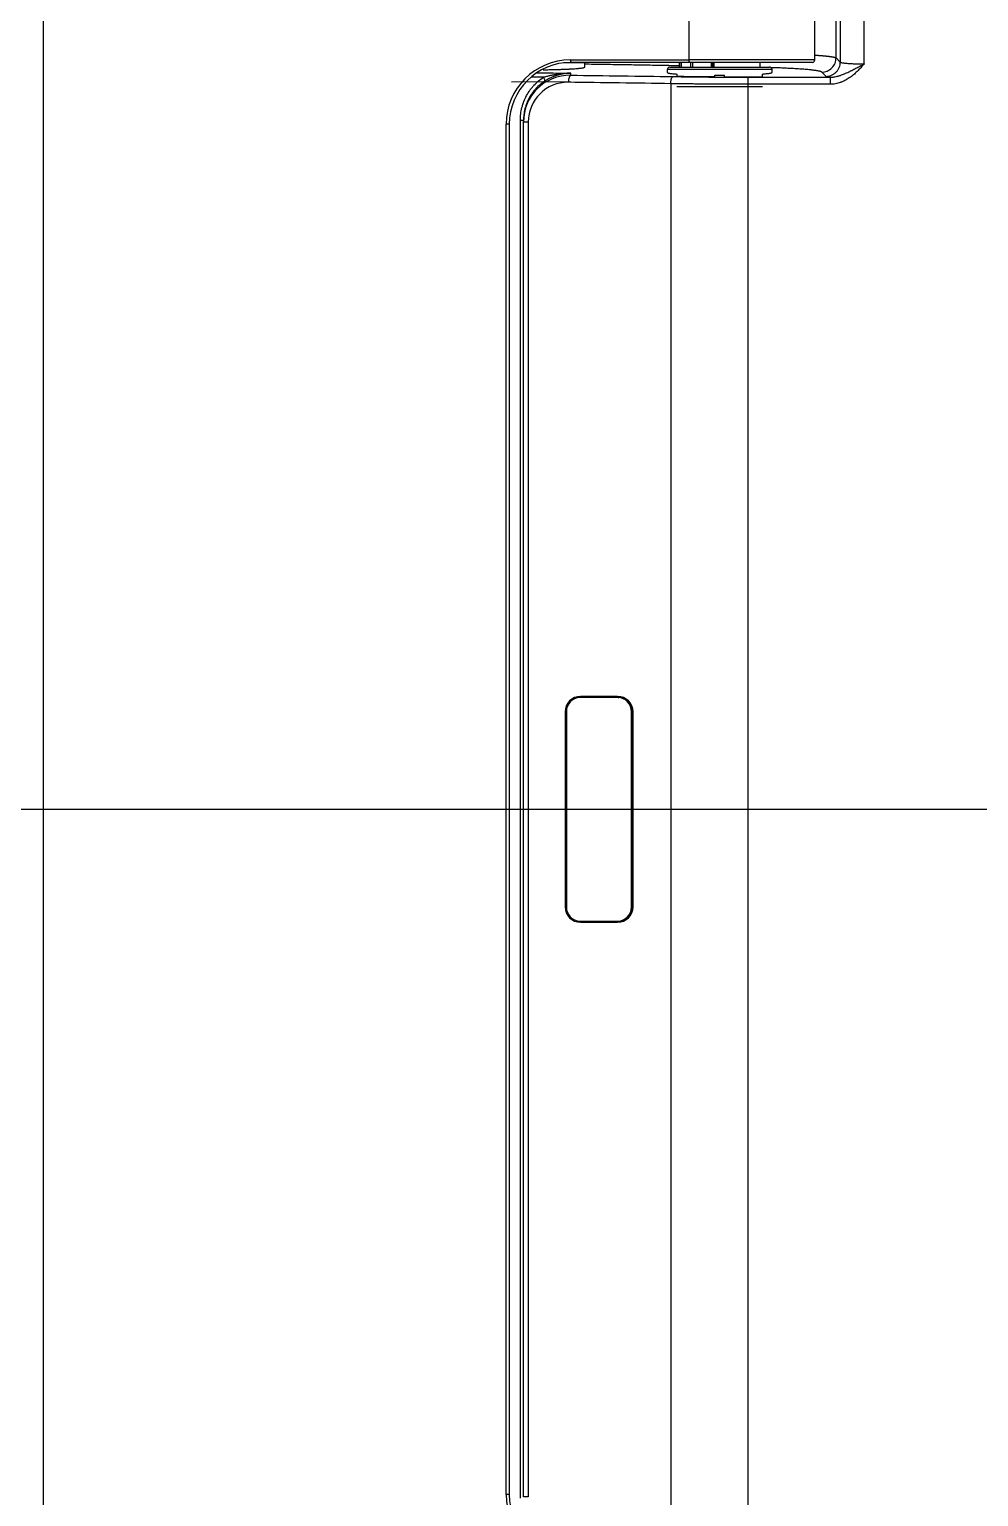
# Model space of a CAD drawing. Header units: millimetres. Extents: x -33000 to 294000, y 0 to 42408.
# Drawn here: x 136759.1 to 136958.7, y 13560.1 to 13868.7 of the extents above; entities that cross this region are included whole.
import ezdxf

# ---------------------------------------------------------------- set-up
doc = ezdxf.new("R2010")
doc.units = ezdxf.units.MM
doc.header["$LTSCALE"] = 50
doc.linetypes.add('DASHDOT', pattern=[22, 20, -1, 0, -1])
doc.layers.add('arch', color=8, linetype='Continuous')

msp = doc.modelspace()

# ---------------------------------------------------------------- linework, layer by layer
at = {"layer": 'arch', "linetype": 'Continuous'}
for p, q in [((136924.26, 13862.21), (136924.26, 13897.93)), ((136928.72, 13862.65), (136928.72, 13897.3)), ((136929.62, 13896.42), (136929.62, 13861.77)), ((136928.72, 13862.65), (136929.62, 13861.77)), ((136875.89, 13861.61), (136871.39, 13861.61)), ((136872.85, 13862.21), (136897.74, 13862.21)), ((136897.9, 13861.71), (136873.02, 13861.71)), ((136875.89, 13860.71), (136875.89, 13861.61)), ((136893.26, 13859.58), (136893.26, 13860.21)), ((136915.26, 13860.21), (136893.26, 13860.21)), ((136893.76, 13860.71), (136914.76, 13860.71)), ((136895.76, 13861.71), (136895.76, 13860.71)), ((136924.26, 13862.21), (136897.74, 13862.21)), ((136923.76, 13861.71), (136897.9, 13861.71)), ((136912.75, 13860.71), (136912.76, 13861.71)), ((136915.26, 13859.59), (136915.26, 13860.21)), ((136860.49, 13857.62), (136872.89, 13857.69)), ((136913.26, 13856.59), (136895.26, 13856.58)), ((136860.02, 13848.71), (136859.35, 13848.71)), ((136859.35, 13560.5), (136859.35, 13848.71)), ((136860.02, 13848.71), (136860.02, 13560.5)), ((136862.35, 13559.7), (136862.35, 13849.51)), ((136863.01, 13849.51), (136862.35, 13849.51)), ((136863.01, 13849.16), (136863.01, 13849.51)), ((136863.01, 13560.05), (136863.01, 13849.16)), ((136864.02, 13849.16), (136863.01, 13849.16)), ((136864.02, 13849.16), (136864.02, 13560.05)), ((136882.89, 13728.11), (136874.86, 13728.11)), ((136882.8, 13728.36), (136875, 13728.36)), ((136882.89, 13728.11), (136883.06, 13728.11)), ((136871.75, 13725.11), (136871.75, 13684.11)), ((136872.02, 13725.11), (136872.02, 13684.11)), ((136885.73, 13684.11), (136885.73, 13725.11)), ((136885.73, 13725.11), (136885.89, 13725.11)), ((136885.89, 13684.11), (136885.89, 13725.11)), ((136886.05, 13684.11), (136886.05, 13725.11)), ((136885.73, 13684.11), (136885.89, 13684.11)), ((136874.86, 13681.11), (136882.89, 13681.11)), ((136875, 13680.86), (136882.8, 13680.86)), ((136882.89, 13681.11), (136883.06, 13681.11)), ((136860.02, 13560.5), (136859.35, 13560.5)), ((136864.02, 13560.05), (136863.01, 13560.05))]:
    msp.add_line(p, q, dxfattribs=at)
at = {"layer": 'arch', "linetype": 'DASHDOT'}
msp.add_line((137128.27, 13704.6), (136400.19, 13704.6), dxfattribs=at)
at = {"layer": 'arch', "linetype": 'Continuous'}
for centre, radius, start, end in [((136875.39, 13861.61), 0.5, 0, 11.7773), ((136893.76, 13860.21), 0.5, 90, 180), ((136914.76, 13860.21), 0.5, 0, 90), ((136923.76, 13862.21), 0.5, 270, 0), ((136875, 13725.11), 3.25, 90, 180), ((136882.8, 13725.11), 3.25, 0, 90), ((136875, 13684.11), 3.25, 180, 270), ((136882.8, 13684.11), 3.25, 270, 0)]:
    msp.add_arc(centre, radius, start, end, dxfattribs=at)
for centre, major_axis, ratio, start_param, end_param in [((136872.85, 13848.71), (-13.5, 0), 1, 4.712389, 6.283185), ((136873.02, 13848.71), (-13, 0), 1, 4.712389, 6.283185), ((136873.02, 13862.21), (0, -0.5), 0.325982, 4.712389, 6.283185), ((136897.9, 13862.21), (0, -0.5), 0.325982, 4.712389, 6.283185), ((136873.01, 13849), (-6.87, 7.39), 0.984122, 5.533672, 7.097085), ((136872.52, 13849), (-5.8, 6.33), 0.981332, 5.539892, 7.103305), ((136866.92, 13858.59), (-0.544, 0.839), 0.254745, 3.188486, 4.548556), ((136872.95, 13857.51), (-0.02, -1.5), 0.325964, 3.199207, 4.7161), ((136874.86, 13725.11), (0, -3), 0.945376, 3.141593, 4.712389), ((136882.89, 13725.11), (0, -3), 0.945376, 1.570796, 3.141593), ((136883.06, 13725.11), (0, 3), 0.945376, 4.712389, 6.283185), ((136874.86, 13684.11), (0, -3), 0.945376, 4.712389, 6.283185), ((136882.89, 13684.11), (0, -3), 0.945376, 0, 1.570796), ((136883.06, 13684.11), (0, 3), 0.945376, 3.141593, 4.712389), ((136872.85, 13560.5), (-13.5, 0), 1, 0, 1.570796), ((136873.02, 13560.5), (-13, 0), 1, 0, 1.570796)]:
    msp.add_ellipse(centre, major_axis=major_axis, ratio=ratio, start_param=start_param, end_param=end_param, dxfattribs=at)
for points, degree in [([(136762.08, 13509.42), (136762.08, 13639.54), (136762.08, 13769.67), (136762.08, 13899.8)], 3), ([(136897.74, 13897.5), (136897.74, 13885.74), (136897.74, 13873.97), (136897.74, 13862.21)], 3), ([(136934.61, 13861.37), (136934.61, 13872.96), (136934.61, 13884.55), (136934.61, 13896.14)], 3), ([(136925.72, 13859.66), (136926.07, 13859.66), (136926.84, 13859.79), (136927.9, 13860.47), (136928.59, 13861.54), (136928.72, 13862.3), (136928.72, 13862.65)], 3), ([(136872.94, 13859.39), (136872.95, 13859.41), (136872.95, 13859.42), (136872.95, 13859.44)], 3), ([(136872.94, 13859.01), (136872.94, 13859.14), (136872.94, 13859.26), (136872.94, 13859.39)], 3), ([(136895.26, 13859.25), (136895.26, 13859.1), (136895.26, 13858.95), (136895.26, 13858.8)], 3), ([(136895.85, 13860.71), (136895.85, 13861.04), (136895.85, 13861.37), (136895.85, 13861.71)], 3), ([(136896.15, 13861.71), (136896.15, 13861.37), (136896.15, 13861.04), (136896.15, 13860.71)], 3), ([(136898.22, 13860.71), (136898.22, 13861.04), (136898.22, 13861.37), (136898.22, 13861.71)], 3), ([(136898.51, 13861.71), (136898.51, 13861.37), (136898.51, 13861.04), (136898.51, 13860.71)], 3), ([(136902.55, 13860.71), (136902.55, 13861.04), (136902.55, 13861.37), (136902.54, 13861.71)], 3), ([(136902.76, 13861.71), (136902.76, 13861.37), (136902.76, 13861.04), (136902.76, 13860.71)], 3), ([(136902.76, 13860.71), (136902.76, 13861.04), (136902.76, 13861.37), (136902.76, 13861.71)], 3), ([(136903.01, 13861.71), (136903.02, 13861.37), (136903.02, 13861.04), (136903.02, 13860.71)], 3), ([(136913.26, 13858.69), (136913.26, 13858.88), (136913.26, 13859.07), (136913.26, 13859.26)], 3), ([(136867.22, 13858.59), (136866.41, 13858.6), (136865.59, 13858.6), (136864.78, 13858.61)], 3), ([(136893.97, 13857.22), (136893.97, 13551.99)], 1), ([(136903.26, 13859.02), (136903.59, 13859.02), (136904.26, 13859.02), (136904.92, 13859.02), (136905.26, 13859.02)], 3), ([(136903.26, 13858.7), (136903.26, 13858.81), (136903.26, 13858.91), (136903.26, 13859.02)], 3), ([(136905.26, 13858.69), (136905.26, 13858.8), (136905.26, 13858.91), (136905.26, 13859.02)], 3), ([(136910.27, 13858.69), (136911.27, 13858.69), (136912.26, 13858.69), (136913.26, 13858.69)], 3), ([(136910.27, 13858.61), (136916.03, 13858.61), (136921.78, 13858.61), (136927.53, 13858.6)], 3), ([(136927.53, 13857.1), (136921.78, 13857.11), (136916.03, 13857.11), (136910.27, 13857.11)], 3), ([(136910.27, 13552.1), (136910.27, 13857.11)], 1)]:
    msp.add_open_spline(points, degree=degree, dxfattribs=at)
for points, knots in [([(136924.29, 13863.24), (136924.3, 13863.24), (136924.33, 13863.24), (136924.39, 13863.23), (136924.46, 13863.23), (136924.53, 13863.22), (136924.6, 13863.22), (136924.67, 13863.21), (136924.74, 13863.21), (136924.81, 13863.2), (136924.87, 13863.2), (136924.94, 13863.19), (136925.01, 13863.19), (136925.07, 13863.18), (136925.14, 13863.18), (136925.21, 13863.17), (136925.27, 13863.17), (136925.34, 13863.16), (136925.4, 13863.16), (136925.47, 13863.15), (136925.53, 13863.15), (136925.59, 13863.14), (136925.66, 13863.14), (136925.72, 13863.13), (136925.78, 13863.13), (136925.84, 13863.12), (136925.9, 13863.12), (136925.96, 13863.11), (136926.02, 13863.11), (136926.08, 13863.1), (136926.14, 13863.1), (136926.2, 13863.09), (136926.26, 13863.09), (136926.32, 13863.08), (136926.37, 13863.07), (136926.43, 13863.07), (136926.48, 13863.06), (136926.54, 13863.06), (136926.59, 13863.05), (136926.65, 13863.05), (136926.7, 13863.04), (136926.76, 13863.04), (136926.81, 13863.03), (136926.86, 13863.02), (136926.91, 13863.02), (136926.96, 13863.01), (136927.01, 13863.01), (136927.06, 13863), (136927.11, 13863), (136927.16, 13862.99), (136927.21, 13862.98), (136927.26, 13862.98), (136927.3, 13862.97), (136927.35, 13862.97), (136927.39, 13862.96), (136927.44, 13862.96), (136927.48, 13862.95), (136927.53, 13862.94), (136927.57, 13862.94), (136927.61, 13862.93), (136927.65, 13862.93), (136927.69, 13862.92), (136927.73, 13862.91), (136927.77, 13862.91), (136927.81, 13862.9), (136927.85, 13862.9), (136927.89, 13862.89), (136927.93, 13862.88), (136927.96, 13862.88), (136928, 13862.87), (136928.03, 13862.86), (136928.06, 13862.86), (136928.1, 13862.85), (136928.13, 13862.85), (136928.16, 13862.84), (136928.19, 13862.83), (136928.22, 13862.83), (136928.25, 13862.82), (136928.28, 13862.81), (136928.31, 13862.81), (136928.34, 13862.8), (136928.36, 13862.79), (136928.39, 13862.79), (136928.41, 13862.78), (136928.44, 13862.78), (136928.46, 13862.77), (136928.48, 13862.76), (136928.5, 13862.76), (136928.52, 13862.75), (136928.54, 13862.74), (136928.56, 13862.74), (136928.58, 13862.73), (136928.6, 13862.72), (136928.61, 13862.72), (136928.63, 13862.71), (136928.64, 13862.7), (136928.66, 13862.7), (136928.67, 13862.69), (136928.68, 13862.68), (136928.69, 13862.67), (136928.7, 13862.67), (136928.71, 13862.66), (136928.72, 13862.66), (136928.72, 13862.65)], [0, 0, 0, 0, 0.003521, 0.012494, 0.021487, 0.0305, 0.039533, 0.048586, 0.057659, 0.066752, 0.075865, 0.084999, 0.094152, 0.103325, 0.112518, 0.121732, 0.130965, 0.140219, 0.149492, 0.158786, 0.168099, 0.177433, 0.186786, 0.19616, 0.205554, 0.214967, 0.224401, 0.233855, 0.243329, 0.252823, 0.262337, 0.271871, 0.281425, 0.290999, 0.300593, 0.310207, 0.319841, 0.329495, 0.339169, 0.348863, 0.358578, 0.368312, 0.378066, 0.387841, 0.397635, 0.40745, 0.417284, 0.427139, 0.437013, 0.446908, 0.456823, 0.466757, 0.476712, 0.486687, 0.496682, 0.506697, 0.516732, 0.526786, 0.536861, 0.546956, 0.557072, 0.567207, 0.577362, 0.587537, 0.597732, 0.607947, 0.618183, 0.628438, 0.638713, 0.649009, 0.659324, 0.66966, 0.680015, 0.690391, 0.700786, 0.711202, 0.721638, 0.732094, 0.742569, 0.753065, 0.763581, 0.774117, 0.784673, 0.795249, 0.805845, 0.816461, 0.827097, 0.837753, 0.848429, 0.859125, 0.869842, 0.880578, 0.891334, 0.902111, 0.912907, 0.923724, 0.93456, 0.945417, 0.956293, 0.96719, 0.978107, 0.989043, 1, 1, 1, 1]), ([(136865.79, 13859.5), (136866.19, 13859.5), (136866.6, 13859.5), (136868.98, 13859.47), (136870.96, 13859.46), (136872.95, 13859.44)], [0, 0, 0, 0, 0.171242, 0.171242, 1, 1, 1, 1]), ([(136867.18, 13860.16), (136867.2, 13860.16), (136867.21, 13860.16), (136867.54, 13860.16), (136868.16, 13860.17), (136868.77, 13860.18), (136869.22, 13860.19), (136869.41, 13860.2), (136869.6, 13860.2), (136869.67, 13860.2), (136869.71, 13860.2), (136869.82, 13860.21), (136869.89, 13860.21), (136870.26, 13860.22), (136870.54, 13860.23), (136871.1, 13860.25), (136871.37, 13860.26), (136871.9, 13860.28), (136872.15, 13860.29), (136872.43, 13860.3), (136872.46, 13860.3), (136872.52, 13860.31), (136872.61, 13860.31), (136872.7, 13860.32), (136872.88, 13860.33), (136872.99, 13860.33), (136873.33, 13860.35), (136873.54, 13860.36), (136873.94, 13860.39), (136874.12, 13860.41), (136874.34, 13860.43), (136874.39, 13860.43), (136874.47, 13860.44), (136874.51, 13860.44), (136874.64, 13860.45), (136874.71, 13860.46), (136874.94, 13860.48), (136875.2, 13860.52), (136875.41, 13860.55), (136875.54, 13860.57), (136875.6, 13860.58), (136875.64, 13860.59), (136875.66, 13860.6), (136875.67, 13860.6), (136875.69, 13860.61), (136875.71, 13860.61), (136875.78, 13860.63), (136875.83, 13860.65), (136875.88, 13860.68), (136875.89, 13860.7), (136875.89, 13860.71)], [0, 0, 0, 0, 0.003718, 0.003718, 0.070713, 0.137708, 0.137708, 0.171206, 0.17958, 0.17958, 0.187954, 0.187954, 0.204703, 0.204703, 0.271698, 0.271698, 0.338693, 0.338693, 0.405688, 0.405688, 0.414062, 0.414062, 0.422437, 0.439185, 0.439185, 0.472683, 0.472683, 0.539678, 0.539678, 0.606673, 0.606673, 0.623421, 0.623421, 0.64017, 0.64017, 0.673668, 0.673668, 0.740662, 0.807657, 0.807657, 0.841155, 0.849529, 0.849529, 0.857904, 0.857904, 0.874652, 0.874652, 0.941647, 0.941647, 1, 1, 1, 1]), ([(136867.22, 13858.59), (136867.45, 13858.66), (136867.67, 13858.72), (136868.13, 13858.84), (136868.37, 13858.9), (136868.72, 13858.98), (136868.84, 13859.01), (136869.07, 13859.06), (136869.19, 13859.08), (136869.55, 13859.15), (136869.79, 13859.19), (136870.27, 13859.26), (136870.51, 13859.29), (136870.99, 13859.34), (136871.24, 13859.36), (136871.72, 13859.4), (136871.97, 13859.41), (136872.33, 13859.43), (136872.46, 13859.43), (136872.64, 13859.44), (136872.7, 13859.44), (136872.79, 13859.44), (136872.82, 13859.44), (136872.87, 13859.44), (136872.88, 13859.44), (136872.91, 13859.44), (136872.92, 13859.44), (136872.92, 13859.44), (136872.93, 13859.44), (136872.93, 13859.44), (136872.93, 13859.44), (136872.94, 13859.44), (136872.94, 13859.44), (136872.95, 13859.44)], [0, 0, 0, 0, 0.125, 0.125, 0.25, 0.25, 0.3125, 0.3125, 0.375, 0.375, 0.5, 0.5, 0.625, 0.625, 0.75, 0.75, 0.875, 0.875, 0.9375, 0.9375, 0.96875, 0.96875, 0.984375, 0.984375, 0.992188, 0.992188, 0.996094, 0.996094, 0.99707, 0.99707, 0.998047, 0.998047, 1, 1, 1, 1]), ([(136872.95, 13859.44), (136872.94, 13859.44), (136872.94, 13859.44), (136872.93, 13859.44), (136872.93, 13859.44), (136872.93, 13859.44), (136872.93, 13859.44), (136872.92, 13859.44), (136872.92, 13859.44), (136872.92, 13859.44), (136872.91, 13859.44), (136872.89, 13859.44), (136872.87, 13859.44), (136872.83, 13859.44), (136872.8, 13859.44), (136872.7, 13859.43), (136872.64, 13859.43), (136872.52, 13859.42), (136872.46, 13859.42), (136872.34, 13859.41), (136872.28, 13859.41), (136871.98, 13859.38), (136871.74, 13859.35), (136871.27, 13859.27), (136871.03, 13859.23), (136870.56, 13859.12), (136870.33, 13859.06), (136869.86, 13858.91), (136869.63, 13858.83), (136869.35, 13858.72), (136869.29, 13858.7), (136869.18, 13858.65), (136869.12, 13858.63), (136868.95, 13858.56), (136868.84, 13858.51), (136868.51, 13858.35), (136868.3, 13858.24), (136867.98, 13858.07), (136867.88, 13858.01), (136867.68, 13857.88), (136867.57, 13857.82), (136867.47, 13857.76)], [0, 0, 0, 0, 0.001953, 0.00293, 0.003418, 0.003418, 0.003662, 0.003662, 0.003906, 0.003906, 0.007812, 0.007812, 0.015625, 0.015625, 0.03125, 0.03125, 0.0625, 0.0625, 0.09375, 0.09375, 0.125, 0.125, 0.25, 0.25, 0.375, 0.375, 0.5, 0.5, 0.625, 0.625, 0.65625, 0.65625, 0.6875, 0.6875, 0.75, 0.75, 0.875, 0.875, 0.9375, 0.9375, 1, 1, 1, 1]), ([(136895.76, 13860.98), (136895.66, 13860.98), (136894.92, 13861), (136893.53, 13861.02), (136891.59, 13861.06), (136889.64, 13861.09), (136887.68, 13861.12), (136885.72, 13861.16), (136883.75, 13861.19), (136881.78, 13861.22), (136879.8, 13861.25), (136877.82, 13861.28), (136876.49, 13861.3), (136875.83, 13861.32)], [0, 0, 0, 0, 0.014537, 0.111755, 0.209267, 0.307073, 0.405173, 0.503569, 0.602261, 0.70125, 0.800535, 0.900119, 1, 1, 1, 1]), ([(136893.26, 13859.58), (136893.26, 13859.57), (136893.27, 13859.55), (136893.31, 13859.52), (136893.38, 13859.49), (136893.48, 13859.46), (136893.61, 13859.43), (136893.68, 13859.42), (136893.79, 13859.4), (136893.81, 13859.4), (136893.86, 13859.39), (136893.88, 13859.39), (136893.95, 13859.38), (136894, 13859.37), (136894.16, 13859.35), (136894.39, 13859.32), (136894.79, 13859.29), (136895.1, 13859.26), (136895.26, 13859.25)], [0, 0, 0, 0, 0.125, 0.125, 0.25, 0.375, 0.375, 0.5, 0.5, 0.53125, 0.53125, 0.5625, 0.5625, 0.625, 0.625, 0.75, 0.875, 1, 1, 1, 1]), ([(136913.26, 13859.26), (136913.42, 13859.28), (136913.57, 13859.29), (136913.86, 13859.31), (136913.99, 13859.33), (136914.15, 13859.34), (136914.18, 13859.35), (136914.24, 13859.35), (136914.33, 13859.36), (136914.41, 13859.37), (136914.57, 13859.39), (136914.76, 13859.42), (136914.98, 13859.46), (136915.08, 13859.49), (136915.15, 13859.51), (136915.17, 13859.52), (136915.19, 13859.53), (136915.2, 13859.53), (136915.21, 13859.54), (136915.22, 13859.55), (136915.25, 13859.56), (136915.26, 13859.58), (136915.26, 13859.59)], [0, 0, 0, 0, 0.125, 0.125, 0.25, 0.25, 0.28125, 0.28125, 0.3125, 0.375, 0.375, 0.5, 0.625, 0.75, 0.75, 0.8125, 0.8125, 0.84375, 0.84375, 0.875, 0.875, 1, 1, 1, 1]), ([(136915.26, 13860.59), (136915.24, 13860.59), (136915.2, 13860.59), (136915.13, 13860.59), (136915.09, 13860.59), (136915.07, 13860.6)], [0, 0, 0, 0, 0.33335, 0.666682, 1, 1, 1, 1]), ([(136925.72, 13859.66), (136925.72, 13859.66), (136925.72, 13859.66), (136925.71, 13859.67), (136925.71, 13859.67), (136925.7, 13859.67), (136925.7, 13859.68), (136925.69, 13859.68), (136925.69, 13859.68), (136925.68, 13859.69), (136925.67, 13859.69), (136925.67, 13859.7), (136925.66, 13859.7), (136925.66, 13859.7), (136925.65, 13859.71), (136925.64, 13859.71), (136925.63, 13859.71), (136925.63, 13859.72), (136925.62, 13859.72), (136925.61, 13859.73), (136925.6, 13859.73), (136925.59, 13859.73), (136925.59, 13859.74), (136925.58, 13859.74), (136925.57, 13859.74), (136925.56, 13859.75), (136925.55, 13859.75), (136925.54, 13859.75), (136925.53, 13859.76), (136925.52, 13859.76), (136925.51, 13859.77), (136925.5, 13859.77), (136925.49, 13859.77), (136925.48, 13859.78), (136925.47, 13859.78), (136925.46, 13859.78), (136925.44, 13859.79), (136925.43, 13859.79), (136925.42, 13859.79), (136925.41, 13859.8), (136925.4, 13859.8), (136925.38, 13859.81), (136925.37, 13859.81), (136925.36, 13859.81), (136925.34, 13859.82), (136925.33, 13859.82), (136925.32, 13859.82), (136925.25, 13859.84), (136925.13, 13859.87), (136924.93, 13859.91), (136924.69, 13859.95), (136924.43, 13859.99), (136924.13, 13860.03), (136923.81, 13860.07), (136923.46, 13860.11), (136923.05, 13860.15), (136922.55, 13860.2), (136921.96, 13860.25), (136921.38, 13860.29), (136920.83, 13860.33), (136920.3, 13860.36), (136919.75, 13860.39), (136919.18, 13860.42), (136918.59, 13860.45), (136917.98, 13860.48), (136917.35, 13860.51), (136916.87, 13860.53), (136916.58, 13860.54), (136916.46, 13860.55), (136916.34, 13860.55), (136916.22, 13860.56), (136916.1, 13860.56), (136915.98, 13860.56), (136915.86, 13860.57), (136915.74, 13860.57), (136915.62, 13860.58), (136915.5, 13860.58), (136915.38, 13860.59), (136915.3, 13860.59), (136915.26, 13860.59)], [0, 0, 0, 0, 0.003412, 0.006821, 0.010227, 0.01363, 0.01703, 0.020427, 0.023821, 0.027212, 0.030601, 0.033986, 0.037369, 0.040748, 0.044125, 0.0475, 0.050871, 0.05424, 0.057607, 0.06097, 0.064332, 0.06769, 0.071047, 0.0744, 0.077752, 0.0811, 0.084447, 0.087791, 0.091133, 0.094473, 0.09781, 0.101145, 0.104478, 0.107809, 0.111138, 0.114465, 0.11779, 0.121112, 0.124433, 0.127752, 0.131069, 0.134384, 0.137697, 0.141009, 0.144318, 0.147626, 0.150933, 0.154237, 0.192347, 0.230438, 0.268563, 0.306777, 0.345068, 0.383323, 0.421594, 0.459933, 0.510938, 0.561875, 0.612871, 0.651116, 0.689316, 0.727523, 0.765792, 0.804097, 0.842347, 0.880594, 0.91889, 0.925666, 0.932438, 0.939206, 0.945971, 0.952733, 0.959492, 0.966248, 0.973002, 0.979754, 0.986504, 0.993252, 1, 1, 1, 1]), ([(136926.62, 13858.77), (136926.47, 13858.92), (136926.17, 13859.21), (136925.87, 13859.51), (136925.72, 13859.66)], [0, 0, 0, 0, 0.498903, 1, 1, 1, 1]), ([(136926.62, 13858.77), (136926.81, 13858.77), (136927.01, 13858.79), (136927.39, 13858.87), (136927.58, 13858.93), (136927.94, 13859.08), (136928.12, 13859.17), (136928.44, 13859.39), (136928.6, 13859.51), (136928.87, 13859.79), (136929, 13859.94), (136929.22, 13860.27), (136929.31, 13860.44), (136929.46, 13860.8), (136929.52, 13860.99), (136929.6, 13861.38), (136929.62, 13861.57), (136929.62, 13861.77)], [0, 0, 0, 0, 0.125, 0.125, 0.25, 0.25, 0.375, 0.375, 0.5, 0.5, 0.625, 0.625, 0.75, 0.75, 0.875, 0.875, 1, 1, 1, 1]), ([(136934.61, 13861.37), (136934.61, 13861.37), (136934.61, 13861.36), (136934.61, 13861.36), (136934.6, 13861.36), (136934.6, 13861.36), (136934.6, 13861.36), (136934.6, 13861.36), (136934.6, 13861.36), (136934.6, 13861.36), (136934.6, 13861.35), (136934.6, 13861.35), (136934.6, 13861.35), (136934.59, 13861.35), (136934.58, 13861.33), (136934.57, 13861.33), (136934.55, 13861.3), (136934.54, 13861.28), (136934.49, 13861.23), (136934.46, 13861.2), (136934.38, 13861.1), (136934.32, 13861.03), (136934.14, 13860.83), (136934.02, 13860.7), (136933.78, 13860.44), (136933.66, 13860.31), (136933.41, 13860.05), (136933.28, 13859.92), (136933.03, 13859.68), (136932.9, 13859.55), (136932.63, 13859.31), (136932.5, 13859.2), (136932.29, 13859.03), (136932.22, 13858.97), (136932.08, 13858.86), (136932.01, 13858.8), (136931.8, 13858.64), (136931.65, 13858.54), (136931.36, 13858.34), (136931.21, 13858.24), (136930.91, 13858.06), (136930.75, 13857.97), (136930.44, 13857.81), (136930.28, 13857.73), (136930.04, 13857.63), (136929.91, 13857.58), (136929.79, 13857.53), (136929.7, 13857.5), (136929.66, 13857.48), (136929.45, 13857.41), (136929.28, 13857.36), (136928.94, 13857.26), (136928.76, 13857.23), (136928.42, 13857.16), (136928.24, 13857.14), (136927.89, 13857.11), (136927.71, 13857.1), (136927.53, 13857.1)], [0, 0, 0, 0, 0.000977, 0.000977, 0.001465, 0.001587, 0.001587, 0.001617, 0.001617, 0.001648, 0.001709, 0.001953, 0.001953, 0.003906, 0.003906, 0.007812, 0.007812, 0.015625, 0.015625, 0.03125, 0.03125, 0.0625, 0.0625, 0.125, 0.125, 0.1875, 0.1875, 0.25, 0.25, 0.3125, 0.3125, 0.375, 0.375, 0.40625, 0.40625, 0.4375, 0.4375, 0.5, 0.5, 0.5625, 0.5625, 0.625, 0.625, 0.6875, 0.6875, 0.71875, 0.734375, 0.734375, 0.75, 0.75, 0.8125, 0.8125, 0.875, 0.875, 0.9375, 0.9375, 1, 1, 1, 1]), ([(136927.53, 13858.6), (136927.69, 13858.6), (136927.85, 13858.6), (136928.09, 13858.62), (136928.17, 13858.63), (136928.33, 13858.65), (136928.41, 13858.66), (136928.64, 13858.7), (136928.8, 13858.74), (136929.03, 13858.79), (136929.1, 13858.81), (136929.26, 13858.86), (136929.33, 13858.88), (136929.49, 13858.93), (136929.56, 13858.95), (136929.71, 13859), (136929.78, 13859.03), (136930.01, 13859.11), (136930.15, 13859.17), (136930.37, 13859.26), (136930.45, 13859.29), (136930.59, 13859.35), (136930.66, 13859.38), (136930.88, 13859.48), (136931.02, 13859.54), (136931.31, 13859.68), (136931.45, 13859.74), (136931.67, 13859.85), (136931.74, 13859.88), (136931.88, 13859.95), (136931.96, 13859.99), (136932.17, 13860.1), (136932.31, 13860.17), (136932.53, 13860.28), (136932.6, 13860.31), (136932.74, 13860.39), (136932.81, 13860.42), (136933.03, 13860.53), (136933.17, 13860.61), (136933.46, 13860.76), (136933.6, 13860.84), (136933.89, 13860.99), (136934.03, 13861.06), (136934.25, 13861.18), (136934.32, 13861.22), (136934.43, 13861.27), (136934.47, 13861.29), (136934.52, 13861.32), (136934.54, 13861.33), (136934.57, 13861.34), (136934.58, 13861.35), (136934.59, 13861.35), (136934.59, 13861.36), (136934.6, 13861.36), (136934.6, 13861.36), (136934.6, 13861.36), (136934.6, 13861.36), (136934.6, 13861.36), (136934.6, 13861.36), (136934.6, 13861.36), (136934.61, 13861.36), (136934.61, 13861.37), (136934.61, 13861.37)], [0, 0, 0, 0, 0.0625, 0.0625, 0.09375, 0.09375, 0.125, 0.125, 0.1875, 0.1875, 0.21875, 0.21875, 0.25, 0.25, 0.28125, 0.28125, 0.3125, 0.3125, 0.375, 0.375, 0.40625, 0.40625, 0.4375, 0.4375, 0.5, 0.5, 0.5625, 0.5625, 0.59375, 0.59375, 0.625, 0.625, 0.6875, 0.6875, 0.71875, 0.71875, 0.75, 0.75, 0.8125, 0.8125, 0.875, 0.875, 0.9375, 0.9375, 0.96875, 0.96875, 0.984375, 0.984375, 0.992188, 0.992188, 0.996094, 0.996094, 0.998047, 0.998047, 0.998169, 0.998169, 0.998291, 0.998291, 0.998535, 0.999023, 0.999023, 1, 1, 1, 1]), ([(136929.62, 13861.77), (136929.63, 13861.75), (136929.65, 13861.74), (136929.71, 13861.7), (136929.76, 13861.69), (136929.86, 13861.66), (136929.93, 13861.65), (136930.07, 13861.62), (136930.15, 13861.61), (136930.32, 13861.58), (136930.41, 13861.57), (136930.61, 13861.55), (136930.72, 13861.54), (136930.94, 13861.52), (136931.05, 13861.51), (136931.29, 13861.49), (136931.41, 13861.48), (136931.66, 13861.46), (136931.79, 13861.45), (136932.05, 13861.44), (136932.18, 13861.43), (136932.44, 13861.42), (136932.57, 13861.41), (136932.84, 13861.4), (136932.97, 13861.4), (136933.37, 13861.39), (136933.62, 13861.38), (136934.13, 13861.37), (136934.37, 13861.37), (136934.61, 13861.37)], [0, 0, 0, 0, 0.0625, 0.0625, 0.125, 0.125, 0.1875, 0.1875, 0.25, 0.25, 0.3125, 0.3125, 0.375, 0.375, 0.4375, 0.4375, 0.5, 0.5, 0.5625, 0.5625, 0.625, 0.625, 0.6875, 0.6875, 0.75, 0.75, 0.875, 0.875, 1, 1, 1, 1]), ([(136862.35, 13849.51), (136862.35, 13849.96), (136862.38, 13850.42), (136862.49, 13851.32), (136862.57, 13851.76), (136862.74, 13852.42), (136862.8, 13852.64), (136862.89, 13852.91), (136862.9, 13852.96), (136862.94, 13853.07), (136863, 13853.23), (136863.05, 13853.39), (136863.26, 13853.91), (136863.45, 13854.32), (136863.87, 13855.1), (136864.11, 13855.48), (136864.43, 13855.94), (136864.5, 13856.03), (136864.6, 13856.16), (136864.63, 13856.21), (136864.7, 13856.29), (136864.88, 13856.51), (136865.06, 13856.72), (136865.51, 13857.21), (136865.83, 13857.51), (136866.5, 13858.08), (136866.85, 13858.35), (136867.22, 13858.59)], [0, 0, 0, 0, 0.125, 0.125, 0.25, 0.25, 0.3125, 0.3125, 0.328125, 0.328125, 0.34375, 0.375, 0.375, 0.5, 0.5, 0.625, 0.625, 0.65625, 0.65625, 0.671875, 0.671875, 0.6875, 0.75, 0.75, 0.875, 0.875, 1, 1, 1, 1]), ([(136867.47, 13857.76), (136867.14, 13857.54), (136866.82, 13857.3), (136866.2, 13856.79), (136865.91, 13856.51), (136865.5, 13856.07), (136865.37, 13855.92), (136865.18, 13855.69), (136865.11, 13855.61), (136864.99, 13855.44), (136864.93, 13855.36), (136864.63, 13854.95), (136864.41, 13854.61), (136864.02, 13853.89), (136863.85, 13853.53), (136863.66, 13853.05), (136863.61, 13852.9), (136863.56, 13852.76), (136863.52, 13852.66), (136863.51, 13852.61), (136863.43, 13852.36), (136863.37, 13852.16), (136863.22, 13851.56), (136863.14, 13851.16), (136863.04, 13850.34), (136863.01, 13849.92), (136863.01, 13849.51)], [0, 0, 0, 0, 0.125, 0.125, 0.25, 0.25, 0.3125, 0.3125, 0.34375, 0.34375, 0.375, 0.375, 0.5, 0.5, 0.625, 0.625, 0.65625, 0.671875, 0.671875, 0.6875, 0.6875, 0.75, 0.75, 0.875, 0.875, 1, 1, 1, 1]), ([(136893.97, 13857.22), (136890.39, 13857.28), (136886.8, 13857.33), (136879.63, 13857.43), (136876.05, 13857.47), (136872.46, 13857.51)], [0, 0, 0, 0, 0.5, 0.5, 1, 1, 1, 1]), ([(136872.94, 13859.01), (136876.53, 13858.97), (136880.11, 13858.92), (136887.29, 13858.83), (136890.87, 13858.78), (136894.46, 13858.72)], [0, 0, 0, 0, 0.5, 0.5, 1, 1, 1, 1]), ([(136910.27, 13857.11), (136909.93, 13857.11), (136909.23, 13857.11), (136908.54, 13857.11), (136907.85, 13857.11), (136907.5, 13857.11), (136906.81, 13857.11), (136906.47, 13857.11), (136905.78, 13857.11), (136905.43, 13857.11), (136904.74, 13857.11), (136904.4, 13857.12), (136903.88, 13857.12), (136903.71, 13857.12), (136903.36, 13857.12), (136903.19, 13857.12), (136902.67, 13857.12), (136902.33, 13857.13), (136901.65, 13857.13), (136901.31, 13857.13), (136900.63, 13857.14), (136900.29, 13857.14), (136899.62, 13857.15), (136899.28, 13857.15), (136898.78, 13857.16), (136898.61, 13857.16), (136898.27, 13857.16), (136898.11, 13857.16), (136897.61, 13857.17), (136897.27, 13857.18), (136896.61, 13857.18), (136896.28, 13857.19), (136895.62, 13857.2), (136894.96, 13857.21), (136894.3, 13857.22), (136893.97, 13857.22)], [0, 0, 0, 0, 0.0625, 0.125, 0.125, 0.1875, 0.1875, 0.25, 0.25, 0.3125, 0.3125, 0.375, 0.375, 0.40625, 0.40625, 0.4375, 0.4375, 0.5, 0.5, 0.5625, 0.5625, 0.625, 0.625, 0.6875, 0.6875, 0.71875, 0.71875, 0.75, 0.75, 0.8125, 0.8125, 0.875, 0.875, 0.9375, 1, 1, 1, 1]), ([(136893.98, 13857.22), (136893.98, 13857.32), (136893.98, 13857.41), (136893.99, 13857.6), (136894, 13857.69), (136894.03, 13857.87), (136894.05, 13857.95), (136894.08, 13858.11), (136894.1, 13858.19), (136894.15, 13858.32), (136894.17, 13858.39), (136894.22, 13858.5), (136894.25, 13858.55), (136894.31, 13858.62), (136894.34, 13858.66), (136894.4, 13858.7), (136894.43, 13858.72), (136894.46, 13858.72)], [0, 0, 0, 0, 0.125, 0.125, 0.25, 0.25, 0.375, 0.375, 0.5, 0.5, 0.625, 0.625, 0.75, 0.75, 0.875, 0.875, 1, 1, 1, 1]), ([(136894.46, 13858.72), (136894.78, 13858.72), (136895.41, 13858.71), (136896.05, 13858.7), (136896.69, 13858.69), (136897.02, 13858.68), (136897.66, 13858.67), (136897.98, 13858.67), (136898.47, 13858.66), (136898.63, 13858.66), (136898.95, 13858.66), (136899.12, 13858.66), (136899.61, 13858.65), (136899.93, 13858.65), (136900.59, 13858.64), (136900.92, 13858.64), (136901.57, 13858.63), (136902.24, 13858.63), (136902.9, 13858.62), (136903.4, 13858.62), (136903.57, 13858.62), (136903.9, 13858.62), (136904.07, 13858.62), (136904.57, 13858.61), (136904.9, 13858.61), (136905.57, 13858.61), (136905.91, 13858.61), (136906.58, 13858.61), (136906.92, 13858.61), (136907.59, 13858.61), (136907.92, 13858.61), (136908.59, 13858.61), (136909.27, 13858.61), (136909.94, 13858.61), (136910.27, 13858.61)], [0, 0, 0, 0, 0.0625, 0.125, 0.125, 0.1875, 0.1875, 0.25, 0.25, 0.28125, 0.28125, 0.3125, 0.3125, 0.375, 0.375, 0.4375, 0.4375, 0.5, 0.5625, 0.5625, 0.59375, 0.59375, 0.625, 0.625, 0.6875, 0.6875, 0.75, 0.75, 0.8125, 0.8125, 0.875, 0.875, 0.9375, 1, 1, 1, 1]), ([(136895.26, 13858.8), (136895.58, 13858.79), (136896.24, 13858.78), (136896.89, 13858.77), (136897.55, 13858.76), (136897.88, 13858.76), (136898.54, 13858.75), (136898.87, 13858.74), (136899.54, 13858.74), (136899.87, 13858.73), (136900.38, 13858.73), (136900.54, 13858.73), (136900.88, 13858.72), (136901.05, 13858.72), (136901.56, 13858.72), (136901.9, 13858.71), (136902.58, 13858.71), (136902.92, 13858.71), (136903.26, 13858.7)], [0, 0, 0, 0, 0.125, 0.25, 0.25, 0.375, 0.375, 0.5, 0.5, 0.625, 0.625, 0.6875, 0.6875, 0.75, 0.75, 0.875, 0.875, 1, 1, 1, 1]), ([(136905.26, 13858.69), (136905.47, 13858.69), (136905.68, 13858.69), (136906.09, 13858.69), (136906.3, 13858.69), (136906.93, 13858.69), (136907.35, 13858.69), (136908.18, 13858.69), (136908.6, 13858.69), (136909.44, 13858.69), (136909.86, 13858.69), (136910.27, 13858.69)], [0, 0, 0, 0, 0.125, 0.125, 0.25, 0.25, 0.5, 0.5, 0.75, 0.75, 1, 1, 1, 1]), ([(136910.27, 13857.11), (136910.27, 13857.2), (136910.27, 13857.3), (136910.27, 13857.48), (136910.27, 13857.58), (136910.27, 13857.75), (136910.27, 13857.84), (136910.27, 13858), (136910.27, 13858.07), (136910.27, 13858.21), (136910.27, 13858.27), (136910.27, 13858.38), (136910.27, 13858.43), (136910.27, 13858.51), (136910.27, 13858.54), (136910.27, 13858.59), (136910.27, 13858.6), (136910.27, 13858.61)], [0, 0, 0, 0, 0.125, 0.125, 0.25, 0.25, 0.375, 0.375, 0.5, 0.5, 0.625, 0.625, 0.75, 0.75, 0.875, 0.875, 1, 1, 1, 1]), ([(136926.62, 13858.77), (136926.62, 13858.77), (136926.62, 13858.77), (136926.62, 13858.77), (136926.62, 13858.77), (136926.63, 13858.76), (136926.63, 13858.76), (136926.63, 13858.76), (136926.64, 13858.76), (136926.64, 13858.75), (136926.65, 13858.75), (136926.65, 13858.75), (136926.65, 13858.75), (136926.66, 13858.75), (136926.66, 13858.74), (136926.67, 13858.74), (136926.67, 13858.74), (136926.68, 13858.74), (136926.69, 13858.73), (136926.69, 13858.73), (136926.7, 13858.73), (136926.71, 13858.73), (136926.71, 13858.73), (136926.72, 13858.72), (136926.73, 13858.72), (136926.73, 13858.72), (136926.74, 13858.72), (136926.75, 13858.72), (136926.76, 13858.71), (136926.76, 13858.71), (136926.77, 13858.71), (136926.78, 13858.71), (136926.79, 13858.71), (136926.8, 13858.7), (136926.8, 13858.7), (136926.81, 13858.7), (136926.82, 13858.7), (136926.83, 13858.7), (136926.84, 13858.69), (136926.85, 13858.69), (136926.86, 13858.69), (136926.87, 13858.69), (136926.88, 13858.69), (136926.89, 13858.68), (136926.9, 13858.68), (136926.91, 13858.68), (136926.92, 13858.68), (136926.93, 13858.68), (136926.94, 13858.67), (136926.95, 13858.67), (136926.96, 13858.67), (136926.97, 13858.67), (136926.98, 13858.67), (136927, 13858.67), (136927.01, 13858.66), (136927.02, 13858.66), (136927.03, 13858.66), (136927.04, 13858.66), (136927.05, 13858.66), (136927.07, 13858.65), (136927.08, 13858.65), (136927.09, 13858.65), (136927.1, 13858.65), (136927.11, 13858.65), (136927.13, 13858.65), (136927.14, 13858.64), (136927.15, 13858.64), (136927.16, 13858.64), (136927.17, 13858.64), (136927.18, 13858.64), (136927.19, 13858.64), (136927.2, 13858.64), (136927.21, 13858.63), (136927.23, 13858.63), (136927.25, 13858.63), (136927.27, 13858.63), (136927.29, 13858.63), (136927.32, 13858.62), (136927.35, 13858.62), (136927.38, 13858.62), (136927.41, 13858.61), (136927.45, 13858.61), (136927.49, 13858.6), (136927.52, 13858.6), (136927.53, 13858.6)], [0, 0, 0, 0, 0.012706, 0.025369, 0.037989, 0.050565, 0.063098, 0.075587, 0.088033, 0.100436, 0.112796, 0.125113, 0.137387, 0.149618, 0.161805, 0.17395, 0.186052, 0.198111, 0.210128, 0.222101, 0.234032, 0.24592, 0.257765, 0.269567, 0.281327, 0.293044, 0.304718, 0.316349, 0.327938, 0.339485, 0.350988, 0.362449, 0.373867, 0.385243, 0.396576, 0.407866, 0.419114, 0.430319, 0.441482, 0.452601, 0.463679, 0.474713, 0.485705, 0.496654, 0.507561, 0.518425, 0.529246, 0.540025, 0.550761, 0.561454, 0.572105, 0.582712, 0.593277, 0.6038, 0.61428, 0.624717, 0.635111, 0.645462, 0.655771, 0.666037, 0.67626, 0.68644, 0.696578, 0.706673, 0.716725, 0.726734, 0.7367, 0.746623, 0.75094, 0.756792, 0.764181, 0.773106, 0.783567, 0.795565, 0.809098, 0.824168, 0.840774, 0.858915, 0.878592, 0.899804, 0.922552, 0.946834, 0.97265, 1, 1, 1, 1]), ([(136927.53, 13857.1), (136927.53, 13857.2), (136927.53, 13857.29), (136927.53, 13857.48), (136927.53, 13857.57), (136927.53, 13857.75), (136927.53, 13857.83), (136927.53, 13857.99), (136927.53, 13858.07), (136927.53, 13858.2), (136927.53, 13858.27), (136927.53, 13858.38), (136927.53, 13858.42), (136927.53, 13858.5), (136927.53, 13858.54), (136927.53, 13858.58), (136927.53, 13858.59), (136927.53, 13858.6)], [0, 0, 0, 0, 0.125, 0.125, 0.25, 0.25, 0.375, 0.375, 0.5, 0.5, 0.625, 0.625, 0.75, 0.75, 0.875, 0.875, 1, 1, 1, 1])]:
    msp.add_open_spline(points, degree=3, knots=knots, dxfattribs=at)

doc.saveas('drawing.dxf')
